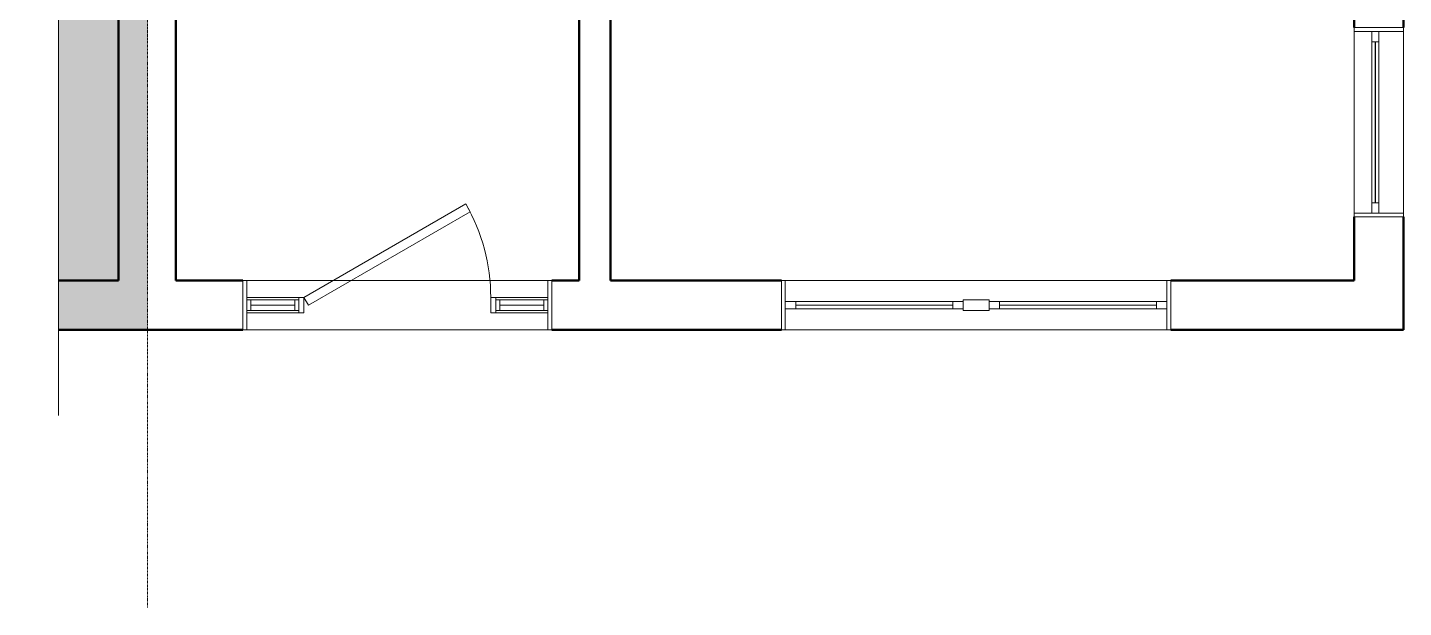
# Model space of a CAD drawing. Header units: inches. Extents: x -961 to 1381, y -1063 to 1035.
# Drawn here: x -283.3 to -18.1, y -1016 to -904.3 of the extents above; entities that cross this region are included whole.
import ezdxf

# ---------------------------------------------------------------- set-up
doc = ezdxf.new("R2010")
doc.units = ezdxf.units.IN
doc.header["$LTSCALE"] = 0.2
doc.header["$MEASUREMENT"] = 0
doc.linetypes.add('STYLE_06', pattern=[1.04164, 0.625, -0.20828, 0.06943, -0.13893])
for name, color, linetype, lineweight in [('_MD Elevations (2D)', 7, 'Continuous', 5), ('None', 7, 'Continuous', 5), ('Sills', 7, 'Continuous', 5)]:
    doc.layers.add(name, color=color, linetype=linetype, lineweight=lineweight)

# ---------------------------------------------------------------- blocks, each defined once
blk = doc.blocks.new('Group-17')
at = {"layer": 'None', "color": 7, "linetype": 'Continuous', "lineweight": 5}
blk.add_lwpolyline([(18, 1.5), (19, 1.5), (19, -1.5), (18, -1.5)], close=True, dxfattribs=at)
blk = doc.blocks.new('Group-18')
at = {"layer": 'None', "color": 7, "linetype": 'Continuous', "lineweight": 5}
for points in [[(19, 1), (19.75, 1), (19.75, -1), (19, -1)], [(28.25, 1), (29, 1), (29, -1), (28.25, -1)]]:
    blk.add_lwpolyline(points, close=True, dxfattribs=at)
blk = doc.blocks.new('Group-19')
at = {"layer": 'None', "color": 7, "linetype": 'Continuous', "lineweight": 5}
for p, q in [((19, 1), (19.75, 1)), ((19, 1), (19, -1)), ((19.75, 1), (19.75, -1)), ((29, 1), (28.25, 1)), ((28.25, 1), (28.25, -1)), ((29, 1), (29, -1)), ((19, -1), (19.75, -1)), ((29, -1), (28.25, -1))]:
    blk.add_line(p, q, dxfattribs=at)
blk.add_lwpolyline([(19.75, 1), (28.25, 1), (28.25, -1), (19.75, -1)], close=True, dxfattribs=at)
at = {"layer": 'None', "color": 7}
blk.add_blockref('Group-18', (0, 0), dxfattribs=at)
blk = doc.blocks.new('Group-20')
at = {"layer": 'None', "color": 7, "linetype": 'Continuous', "lineweight": 5}
blk.add_lwpolyline([(19.75, 0.025), (28.25, 0.025), (28.25, -0.025), (19.75, -0.025)], close=True, dxfattribs=at)
blk = doc.blocks.new('Group-21')
at = {"layer": 'None', "color": 7, "linetype": 'Continuous', "lineweight": 5}
for p, q in [((19.75, 0.025), (28.25, 0.025)), ((19.75, 0.025), (19.75, -0.025)), ((28.25, 0.025), (28.25, -0.025)), ((19.75, -0.025), (28.25, -0.025))]:
    blk.add_line(p, q, dxfattribs=at)
at = {"layer": 'None', "color": 7}
blk.add_blockref('Group-20', (0, 0), dxfattribs=at)
blk = doc.blocks.new('Group-22')
at = {"layer": 'None', "color": 7, "linetype": 'Continuous', "lineweight": 5}
blk.add_lwpolyline([(-19, 1.5), (-18, 1.5), (-18, -1.5), (-19, -1.5)], close=True, dxfattribs=at)
blk = doc.blocks.new('Group-23')
at = {"layer": 'None', "color": 7, "linetype": 'Continuous', "lineweight": 5}
for points in [[(-29, 1), (-28.25, 1), (-28.25, -1), (-29, -1)], [(-19.75, 1), (-19, 1), (-19, -1), (-19.75, -1)]]:
    blk.add_lwpolyline(points, close=True, dxfattribs=at)
blk = doc.blocks.new('Group-24')
at = {"layer": 'None', "color": 7, "linetype": 'Continuous', "lineweight": 5}
for p, q in [((-29, 1), (-28.25, 1)), ((-29, 1), (-29, -1)), ((-28.25, 1), (-28.25, -1)), ((-19, 1), (-19.75, 1)), ((-19.75, 1), (-19.75, -1)), ((-19, 1), (-19, -1)), ((-29, -1), (-28.25, -1)), ((-19, -1), (-19.75, -1))]:
    blk.add_line(p, q, dxfattribs=at)
blk.add_lwpolyline([(-28.25, 1), (-19.75, 1), (-19.75, -1), (-28.25, -1)], close=True, dxfattribs=at)
at = {"layer": 'None', "color": 7}
blk.add_blockref('Group-23', (0, 0), dxfattribs=at)
blk = doc.blocks.new('Group-25')
at = {"layer": 'None', "color": 7, "linetype": 'Continuous', "lineweight": 5}
blk.add_lwpolyline([(-28.25, 0.025), (-19.75, 0.025), (-19.75, -0.025), (-28.25, -0.025)], close=True, dxfattribs=at)
blk = doc.blocks.new('Group-26')
at = {"layer": 'None', "color": 7, "linetype": 'Continuous', "lineweight": 5}
for p, q in [((-28.25, 0.025), (-19.75, 0.025)), ((-28.25, 0.025), (-28.25, -0.025)), ((-19.75, 0.025), (-19.75, -0.025)), ((-28.25, -0.025), (-19.75, -0.025))]:
    blk.add_line(p, q, dxfattribs=at)
at = {"layer": 'None', "color": 7}
blk.add_blockref('Group-25', (0, 0), dxfattribs=at)
blk = doc.blocks.new('Group-27')
at = {"layer": 'None', "color": 7, "linetype": 'Continuous', "lineweight": 5}
blk.add_arc((-18, 1.5), 36, 0, 30, dxfattribs=at)
blk = doc.blocks.new('Group-28')
at = {"layer": 'None', "color": 7, "linetype": 'Continuous', "lineweight": 5}
blk.add_lwpolyline([(-18, 1.5), (13.18, 19.5), (14.05, 17.98), (-17.12, -0.02)], close=True, dxfattribs=at)
blk = doc.blocks.new('Group-29')
at = {"layer": 'Sills'}
blk.add_blockref('Group-28', (0, 0), dxfattribs=at)
blk = doc.blocks.new('Group-30')
at = {"layer": 'None', "color": 7, "linetype": 'Continuous', "lineweight": 5}
for p, q in [((-29.75, 4.75), (-29.75, -4.75)), ((29.75, 4.75), (29.75, -4.75))]:
    blk.add_line(p, q, dxfattribs=at)
blk = doc.blocks.new('Group-31')
at = {"layer": 'None', "color": 7, "linetype": 'Continuous', "lineweight": 5}
for points in [[(-29.75, 4.75), (-29, 4.75), (-29, -4.75), (-29.75, -4.75)], [(29, 4.75), (29.75, 4.75), (29.75, -4.75), (29, -4.75)]]:
    blk.add_lwpolyline(points, close=True, dxfattribs=at)
blk = doc.blocks.new('Group-32')
at = {"layer": 'None', "color": 7, "linetype": 'Continuous', "lineweight": 5}
for p, q in [((-29.75, 4.75), (-29, 4.75)), ((-29, 4.75), (-29, -4.75)), ((29.75, 4.75), (29, 4.75)), ((29, 4.75), (29, -4.75)), ((-29.75, -4.75), (-29, -4.75)), ((29.75, -4.75), (29, -4.75))]:
    blk.add_line(p, q, dxfattribs=at)
at = {"layer": 'None', "color": 7}
for name in ['Group-30', 'Group-31']:
    blk.add_blockref(name, (0, 0), dxfattribs=at)
blk = doc.blocks.new('Group-33')
at = {"layer": 'None', "color": 7, "linetype": 'Continuous', "lineweight": 5}
for p, q in [((29.75, 4.75), (-29.75, 4.75)), ((29.75, -4.75), (-29.75, -4.75))]:
    blk.add_line(p, q, dxfattribs=at)
blk = doc.blocks.new('Door (2D)')
at = {"layer": 'None', "color": 7, "linetype": 'Continuous', "lineweight": 5}
for points in [[(-29, 1.5), (-19, 1.5), (-19, -1.5), (-29, -1.5)], [(19, 1.5), (29, 1.5), (29, -1.5), (19, -1.5)]]:
    blk.add_lwpolyline(points, close=True, dxfattribs=at)
at = {"layer": 'None', "color": 7}
for name in ['Group-29', 'Group-32', 'Group-33']:
    blk.add_blockref(name, (0, 0), dxfattribs=at)
at = {"layer": 'Sills'}
for name in ['Group-27', 'Group-24', 'Group-26', 'Group-22', 'Group-17', 'Group-19', 'Group-21']:
    blk.add_blockref(name, (0, 0), dxfattribs=at)
blk = doc.blocks.new('Group-35')
at = {"layer": 'None', "color": 7, "linetype": 'Continuous', "lineweight": 5}
for points in [[(-37.5, 4.75), (-36.75, 4.75), (-36.75, -4.75), (-37.5, -4.75)], [(36.75, 4.75), (37.5, 4.75), (37.5, -4.75), (36.75, -4.75)]]:
    blk.add_lwpolyline(points, close=True, dxfattribs=at)
blk = doc.blocks.new('Group-36')
at = {"layer": 'None', "color": 7, "linetype": 'Continuous', "lineweight": 5}
for p, q in [((-37.5, 4.75), (-36.75, 4.75)), ((-36.75, 4.75), (-36.75, -4.75)), ((37.5, 4.75), (36.75, 4.75)), ((36.75, 4.75), (36.75, -4.75)), ((-37.5, -4.75), (-36.75, -4.75)), ((37.5, -4.75), (36.75, -4.75))]:
    blk.add_line(p, q, dxfattribs=at)
at = {"layer": 'None', "color": 7}
blk.add_blockref('Group-35', (0, 0), dxfattribs=at)
blk = doc.blocks.new('Group-37')
at = {"layer": 'None', "color": 7, "linetype": 'Continuous', "lineweight": 5}
for p, q in [((-36.75, 0.6875), (-36.75, -0.6875)), ((-2.5, 0.6875), (-2.5, -0.6875))]:
    blk.add_line(p, q, dxfattribs=at)
blk = doc.blocks.new('Group-38')
at = {"layer": 'None', "color": 7, "linetype": 'Continuous', "lineweight": 5}
for points in [[(-36.75, 0.6875), (-34.75, 0.6875), (-34.75, -0.6875), (-36.75, -0.6875)], [(-4.5, 0.6875), (-2.5, 0.6875), (-2.5, -0.6875), (-4.5, -0.6875)]]:
    blk.add_lwpolyline(points, close=True, dxfattribs=at)
blk = doc.blocks.new('Group-39')
at = {"layer": 'None', "color": 7, "linetype": 'Continuous', "lineweight": 5}
for p, q in [((-36.75, 0.6875), (-34.75, 0.6875)), ((-34.75, 0.6875), (-34.75, -0.6875)), ((-2.5, 0.6875), (-4.5, 0.6875)), ((-4.5, 0.6875), (-4.5, -0.6875)), ((-36.75, -0.6875), (-34.75, -0.6875)), ((-2.5, -0.6875), (-4.5, -0.6875))]:
    blk.add_line(p, q, dxfattribs=at)
blk.add_lwpolyline([(-34.75, 0.6875), (-4.5, 0.6875), (-4.5, -0.6875), (-34.75, -0.6875)], close=True, dxfattribs=at)
at = {"layer": 'None', "color": 7}
for name in ['Group-37', 'Group-38']:
    blk.add_blockref(name, (0, 0), dxfattribs=at)
blk = doc.blocks.new('Group-40')
at = {"layer": 'None', "color": 7, "linetype": 'Continuous', "lineweight": 5}
blk.add_lwpolyline([(-34.75, 0.025), (-4.5, 0.025), (-4.5, -0.025), (-34.75, -0.025)], close=True, dxfattribs=at)
blk = doc.blocks.new('Group-41')
at = {"layer": 'None', "color": 7, "linetype": 'Continuous', "lineweight": 5}
for p, q in [((-34.75, 0.025), (-4.5, 0.025)), ((-34.75, -0.025), (-4.5, -0.025))]:
    blk.add_line(p, q, dxfattribs=at)
at = {"layer": 'None', "color": 7}
blk.add_blockref('Group-40', (0, 0), dxfattribs=at)
blk = doc.blocks.new('Group-42')
at = {"layer": 'None', "color": 7, "linetype": 'Continuous', "lineweight": 5}
for p, q in [((2.5, 0.6875), (2.5, -0.6875)), ((36.75, 0.6875), (36.75, -0.6875))]:
    blk.add_line(p, q, dxfattribs=at)
blk = doc.blocks.new('Group-43')
at = {"layer": 'None', "color": 7, "linetype": 'Continuous', "lineweight": 5}
for points in [[(2.5, 0.6875), (4.5, 0.6875), (4.5, -0.6875), (2.5, -0.6875)], [(34.75, 0.6875), (36.75, 0.6875), (36.75, -0.6875), (34.75, -0.6875)]]:
    blk.add_lwpolyline(points, close=True, dxfattribs=at)
blk = doc.blocks.new('Group-44')
at = {"layer": 'None', "color": 7, "linetype": 'Continuous', "lineweight": 5}
for p, q in [((2.5, 0.6875), (4.5, 0.6875)), ((4.5, 0.6875), (4.5, -0.6875)), ((36.75, 0.6875), (34.75, 0.6875)), ((34.75, 0.6875), (34.75, -0.6875)), ((2.5, -0.6875), (4.5, -0.6875)), ((36.75, -0.6875), (34.75, -0.6875))]:
    blk.add_line(p, q, dxfattribs=at)
blk.add_lwpolyline([(4.5, 0.6875), (34.75, 0.6875), (34.75, -0.6875), (4.5, -0.6875)], close=True, dxfattribs=at)
at = {"layer": 'None', "color": 7}
for name in ['Group-42', 'Group-43']:
    blk.add_blockref(name, (0, 0), dxfattribs=at)
blk = doc.blocks.new('Group-45')
at = {"layer": 'None', "color": 7, "linetype": 'Continuous', "lineweight": 5}
blk.add_lwpolyline([(4.5, 0.025), (34.75, 0.025), (34.75, -0.025), (4.5, -0.025)], close=True, dxfattribs=at)
blk = doc.blocks.new('Group-46')
at = {"layer": 'None', "color": 7, "linetype": 'Continuous', "lineweight": 5}
for p, q in [((4.5, 0.025), (34.75, 0.025)), ((4.5, -0.025), (34.75, -0.025))]:
    blk.add_line(p, q, dxfattribs=at)
at = {"layer": 'None', "color": 7}
blk.add_blockref('Group-45', (0, 0), dxfattribs=at)
blk = doc.blocks.new('Group-47')
at = {"layer": 'Sills'}
for name in ['Group-39', 'Group-41', 'Group-44', 'Group-46']:
    blk.add_blockref(name, (0, 0), dxfattribs=at)
blk = doc.blocks.new('Window (2D)')
at = {"color": 7, "linetype": 'Continuous', "lineweight": 5}
blk.add_wipeout([(-37.5, 4.75), (37.5, 4.75), (37.5, -4.75), (-37.5, -4.75)], dxfattribs=at).dxf.layer = 'None'
at = {"layer": 'None', "color": 7, "linetype": 'Continuous', "lineweight": 5}
for p, q in [((-37.5, 4.75), (37.5, 4.75)), ((-37.5, -4.75), (37.5, -4.75))]:
    blk.add_line(p, q, dxfattribs=at)
blk.add_lwpolyline([(-2.5, 1), (2.5, 1), (2.5, -1), (-2.5, -1)], close=True, dxfattribs=at)
at = {"layer": 'None', "color": 7}
for name in ['Group-36', 'Group-47']:
    blk.add_blockref(name, (0, 0), dxfattribs=at)
blk = doc.blocks.new('Group-109')
at = {"color": 7, "linetype": 'Continuous', "lineweight": 5}
for points in [[(-18.25, 4.75), (-17.5, 4.75), (-17.5, -4.75), (-18.25, -4.75)], [(17.5, 4.75), (18.25, 4.75), (18.25, -4.75), (17.5, -4.75)]]:
    blk.add_wipeout(points, dxfattribs=at).dxf.layer = 'None'
at = {"layer": 'None', "color": 7, "linetype": 'Continuous', "lineweight": 5}
for points in [[(-18.25, 4.75), (-17.5, 4.75), (-17.5, -4.75), (-18.25, -4.75)], [(17.5, 4.75), (18.25, 4.75), (18.25, -4.75), (17.5, -4.75)]]:
    blk.add_lwpolyline(points, close=True, dxfattribs=at)
blk = doc.blocks.new('Group-110')
at = {"layer": 'None', "color": 7}
blk.add_blockref('Group-109', (0, 0), dxfattribs=at)
at = {"layer": 'None', "color": 7, "linetype": 'Continuous', "lineweight": 5}
for p, q in [((-18.25, 4.75), (-17.5, 4.75)), ((-17.5, 4.75), (-17.5, -4.75)), ((18.25, 4.75), (17.5, 4.75)), ((17.5, 4.75), (17.5, -4.75)), ((-18.25, -4.75), (-17.5, -4.75)), ((18.25, -4.75), (17.5, -4.75))]:
    blk.add_line(p, q, dxfattribs=at)
blk = doc.blocks.new('Group-111')
at = {"layer": 'None', "color": 7, "linetype": 'Continuous', "lineweight": 5}
for p, q in [((-17.5, 1.375), (-17.5, 0)), ((17.5, 1.375), (17.5, 0))]:
    blk.add_line(p, q, dxfattribs=at)
blk = doc.blocks.new('Group-112')
at = {"color": 7, "linetype": 'Continuous', "lineweight": 5}
for points in [[(-17.5, 1.375), (-15.5, 1.375), (-15.5, 0), (-17.5, 0)], [(15.5, 1.375), (17.5, 1.375), (17.5, 0), (15.5, 0)]]:
    blk.add_wipeout(points, dxfattribs=at).dxf.layer = 'None'
at = {"layer": 'None', "color": 7, "linetype": 'Continuous', "lineweight": 5}
for points in [[(-17.5, 1.375), (-15.5, 1.375), (-15.5, 0), (-17.5, 0)], [(15.5, 1.375), (17.5, 1.375), (17.5, 0), (15.5, 0)]]:
    blk.add_lwpolyline(points, close=True, dxfattribs=at)
blk = doc.blocks.new('Group-113')
at = {"layer": 'None', "color": 7}
blk.add_blockref('Group-111', (0, 0), dxfattribs=at)
at = {"color": 7, "linetype": 'Continuous', "lineweight": 5}
blk.add_wipeout([(-15.5, 1.375), (15.5, 1.375), (15.5, 0), (-15.5, 0)], dxfattribs=at).dxf.layer = 'None'
at = {"layer": 'None', "color": 7, "linetype": 'Continuous', "lineweight": 5}
blk.add_lwpolyline([(-15.5, 1.375), (15.5, 1.375), (15.5, 0), (-15.5, 0)], close=True, dxfattribs=at)
at = {"layer": 'None', "color": 7}
blk.add_blockref('Group-112', (0, 0), dxfattribs=at)
at = {"layer": 'None', "color": 7, "linetype": 'Continuous', "lineweight": 5}
for p, q in [((-17.5, 1.375), (-15.5, 1.375)), ((-17.5, 0), (-15.5, 0)), ((-15.5, 1.375), (-15.5, 0)), ((17.5, 1.375), (15.5, 1.375)), ((15.5, 1.375), (15.5, 0)), ((17.5, 0), (15.5, 0))]:
    blk.add_line(p, q, dxfattribs=at)
blk = doc.blocks.new('Group-114')
at = {"color": 7, "linetype": 'Continuous', "lineweight": 5}
blk.add_wipeout([(-15.5, 0.7125), (15.5, 0.7125), (15.5, 0.6625), (-15.5, 0.6625)], dxfattribs=at).dxf.layer = 'None'
at = {"layer": 'None', "color": 7, "linetype": 'Continuous', "lineweight": 5}
blk.add_lwpolyline([(-15.5, 0.7125), (15.5, 0.7125), (15.5, 0.6625), (-15.5, 0.6625)], close=True, dxfattribs=at)
blk = doc.blocks.new('Group-115')
at = {"layer": 'None', "color": 7}
blk.add_blockref('Group-114', (0, 0), dxfattribs=at)
at = {"layer": 'None', "color": 7, "linetype": 'Continuous', "lineweight": 5}
for p, q in [((-15.5, 0.7125), (15.5, 0.7125)), ((-15.5, 0.6625), (15.5, 0.6625))]:
    blk.add_line(p, q, dxfattribs=at)
blk = doc.blocks.new('Window (2D)-5')
at = {"color": 7, "linetype": 'Continuous', "lineweight": 5}
blk.add_wipeout([(-18.25, 4.75), (18.25, 4.75), (18.25, -4.75), (-18.25, -4.75)], dxfattribs=at).dxf.layer = 'None'
at = {"layer": 'None', "color": 7}
blk.add_blockref('Group-110', (0, 0), dxfattribs=at)
at = {"layer": 'None', "color": 7, "linetype": 'Continuous', "lineweight": 5}
for p, q in [((-18.25, 4.75), (18.25, 4.75)), ((-18.25, -4.75), (18.25, -4.75))]:
    blk.add_line(p, q, dxfattribs=at)
at = {"layer": 'Sills'}
blk.add_blockref('Group-113', (0, 0), dxfattribs=at)
blk.add_blockref('Group-115', (0, 0), dxfattribs=at)
blk = doc.blocks.new('Break Line-1')
at = {"layer": 'None', "color": 7, "linetype": 'Continuous', "lineweight": 20}
blk.add_lwpolyline([(0, 0), (263.25, 0), (264.75, 6), (267.75, -6), (269.25, 0), (532.5, 0)], dxfattribs=at)
blk = doc.blocks.new('Group-165')
at = {"color": 7, "linetype": 'Continuous', "lineweight": 5}
for points in [[(-265.7, -530.84), (-254.7, -540.34), (-254.7, -953.01), (-265.7, -953.01)], [(-27.65, -823.26), (-18.15, -823.26), (-18.15, -904.26), (-27.65, -904.26)], [(-182.25, -962.51), (-182.25, -953.01), (-138, -953.01), (-138, -962.51)], [(-63, -962.51), (-63, -953.01), (-27.65, -953.01), (-18.15, -962.51)]]:
    blk.add_wipeout(points, dxfattribs=at).dxf.layer = 'None'
at = {"layer": 'None', "color": 7, "linetype": 'Continuous', "lineweight": 50}
for p, q in [((-265.7, -530.84), (-265.7, -953.01)), ((-254.7, -728.76), (-254.7, -953.01)), ((-27.65, -823.26), (-27.65, -904.26)), ((-18.15, -823.26), (-18.15, -904.26)), ((-182.25, -953.01), (-176.95, -953.01)), ((-170.95, -953.01), (-138, -953.01)), ((-63, -953.01), (-27.65, -953.01)), ((-182.25, -962.51), (-138, -962.51)), ((-63, -962.51), (-18.15, -962.51))]:
    blk.add_line(p, q, dxfattribs=at)
at = {"layer": 'None', "color": 7, "rotation": 180}
blk.add_blockref('Window (2D)', (-100.5, -957.76), dxfattribs=at)
at = {"color": 7, "linetype": 'Continuous', "lineweight": 5}
for points in [[(-170.95, -953.01), (-176.95, -953.01), (-176.95, -901.53), (-170.95, -901.53)], [(-27.65, -940.76), (-18.15, -940.76), (-18.15, -962.51), (-27.65, -953.01)], [(-277.25, -962.51), (-277.25, -953.01), (-241.75, -953.01), (-241.75, -962.51)]]:
    blk.add_wipeout(points, dxfattribs=at).dxf.layer = 'None'
at = {"layer": 'None', "color": 7, "linetype": 'STYLE_06', "lineweight": 5}
blk.add_line((-260.15, -1016.01), (-260.15, -406.19), dxfattribs=at)
at = {"layer": 'None', "color": 7, "linetype": 'Continuous', "lineweight": 50}
for p, q in [((-176.95, -953.01), (-176.95, -901.53)), ((-170.95, -953.01), (-170.95, -901.53)), ((-27.65, -940.76), (-27.65, -953.01)), ((-18.15, -940.76), (-18.15, -962.51)), ((-277.25, -953.01), (-265.7, -953.01)), ((-254.7, -953.01), (-241.75, -953.01)), ((-277.25, -962.51), (-241.75, -962.51))]:
    blk.add_line(p, q, dxfattribs=at)
at = {"layer": 'None', "color": 7, "linetype": 'Continuous'}
blk.add_solid([(-277.25, -962.51), (-277.25, -458.51), (-260.15, -962.51), (-260.15, -458.51)], dxfattribs=at)
at = {"layer": 'None', "color": 7, "rotation": 90}
blk.add_blockref('Break Line-1', (-277.25, -979.01), dxfattribs=at)
at = {"layer": 'None', "color": 7}
blk.add_blockref('Door (2D)', (-212, -957.76), dxfattribs=at)
at = {"layer": 'None', "color": 7, "xscale": -1, "rotation": 90}
blk.add_blockref('Window (2D)-5', (-22.9, -922.51), dxfattribs=at)
blk = doc.blocks.new('Group-539')
at = {"layer": 'None', "color": 7, "linetype": 'STYLE_06', "lineweight": 5}
blk.add_line((-260.15, -906.57), (-260.15, -296.74), dxfattribs=at)
blk = doc.blocks.new('MD Elevations (2D)')
at = {"layer": 'None', "color": 7}
blk.add_blockref('Group-165', (0, 0), dxfattribs=at)
blk.add_blockref('Group-539', (0, 0), dxfattribs=at)

msp = doc.modelspace()

# ---------------------------------------------------------------- block references
at = {"layer": '_MD Elevations (2D)'}
msp.add_blockref('MD Elevations (2D)', (0, 0), dxfattribs=at)

doc.saveas('drawing.dxf')
